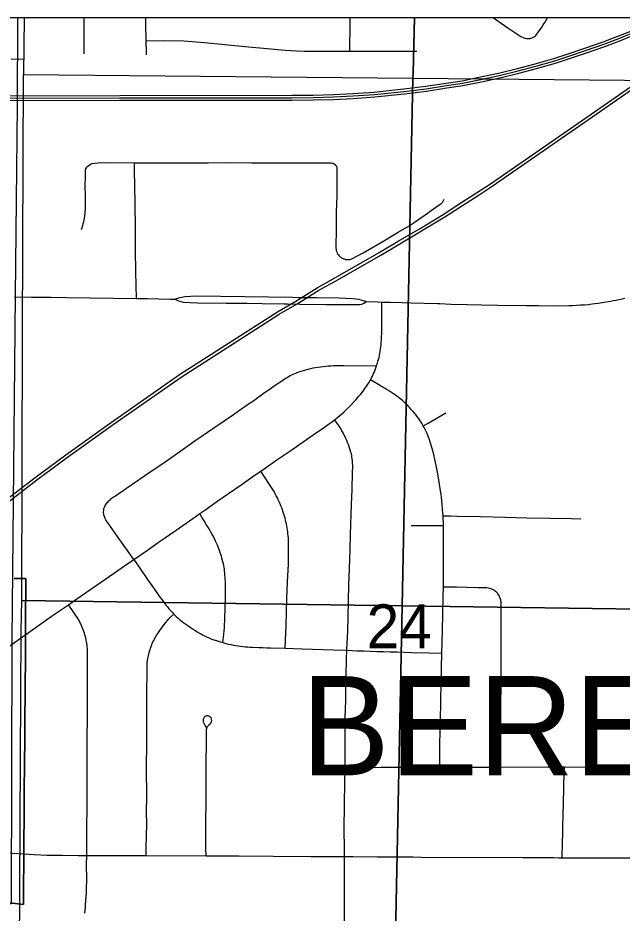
# Model space of a CAD drawing. Extents: x 0 to 34, y 0 to 23.3.
# Drawn here: x 3.766 to 4.342, y 20.045 to 20.9 of the extents above; entities that cross this region are included whole.
import ezdxf

# ---------------------------------------------------------------- set-up
doc = ezdxf.new("R2010")
doc.units = 0
for name, color, linetype in [('GM_X_City_Street', 7, 'Continuous'), ('GM_X_Corporation', 7, 'Continuous'), ('GM_X_Corporation_Text', 7, 'Continuous'), ('GM_X_County_Road', 7, 'Continuous'), ('GM_X_Rail_Line', 7, 'Continuous'), ('GM_X_Section_Text', 7, 'Continuous')]:
    doc.layers.add(name, color=color, linetype=linetype)

msp = doc.modelspace()

# ---------------------------------------------------------------- linework, layer by layer
at = {"layer": 'GM_X_City_Street'}
msp.add_line((3.8289, 20.8655), (3.82911, 20.89996), dxfattribs=at)
for points in [[(3.88846, 20.8646), (3.88838, 20.87077), (3.88828, 20.87423), (3.88825, 20.878), (3.88811, 20.8813), (3.88779, 20.89123), (3.88785, 20.89996)], [(4.08269, 20.86817), (4.08288, 20.89523), (4.08296, 20.89996)], [(4.21962, 20.89996), (4.22297, 20.89764), (4.23344, 20.89039), (4.24493, 20.8827), (4.24584, 20.88219), (4.24725, 20.88151), (4.24871, 20.88097), (4.25022, 20.88056), (4.25124, 20.88036), (4.25216, 20.88025), (4.2546, 20.88042), (4.25541, 20.88059), (4.25657, 20.88097), (4.25768, 20.88148), (4.25873, 20.88212), (4.25938, 20.88261), (4.26, 20.88315), (4.26084, 20.88404), (4.26269, 20.88655)], [(4.26269, 20.88655), (4.26422, 20.88878), (4.2657, 20.89105), (4.26713, 20.89336), (4.26849, 20.89569), (4.27115, 20.89996)], [(3.88825, 20.878), (3.90549, 20.87826), (3.92428, 20.87817), (3.94386, 20.87643), (3.96334, 20.87454), (3.98576, 20.87233), (4.00368, 20.87077), (4.02079, 20.86929), (4.03173, 20.86852), (4.03915, 20.86819), (4.04727, 20.86804), (4.08269, 20.86817), (4.10721, 20.86826), (4.13833, 20.86834), (4.14641, 20.86826)], [(3.75925, 20.86067), (3.77113, 20.86085)], [(3.82638, 20.69785), (3.82771, 20.70182), (3.82946, 20.70856), (3.83001, 20.71346), (3.83027, 20.71835), (3.83037, 20.72598), (3.8302, 20.73178), (3.83001, 20.73778), (3.83019, 20.75103), (3.83037, 20.75412), (3.83074, 20.75575), (3.83164, 20.75738), (3.8326, 20.75842), (3.83364, 20.75938), (3.83509, 20.76029), (3.83655, 20.76083), (3.83909, 20.76137), (3.84217, 20.76156), (3.85433, 20.76174), (3.87714, 20.76158), (3.94731, 20.76167), (3.96825, 20.76183), (3.98866, 20.7616), (4.03005, 20.7617), (4.06464, 20.76155), (4.06605, 20.76137), (4.0665, 20.76123), (4.06763, 20.76068), (4.06884, 20.75967), (4.06914, 20.7593), (4.06964, 20.7585), (4.06984, 20.75807), (4.07001, 20.75763), (4.07013, 20.75717), (4.07021, 20.75671), (4.07002, 20.72991), (4.0696, 20.71485), (4.0695, 20.69853), (4.06932, 20.68059), (4.06949, 20.67859), (4.06962, 20.67793), (4.06979, 20.67728), (4.07, 20.67664), (4.07054, 20.67541), (4.07086, 20.67481), (4.0716, 20.67369), (4.07247, 20.67267), (4.07295, 20.67219), (4.07346, 20.67175), (4.07399, 20.67134), (4.07454, 20.67096), (4.07513, 20.6706), (4.07575, 20.67029), (4.07638, 20.67001), (4.07704, 20.66978), (4.07769, 20.66958), (4.07837, 20.66942), (4.07906, 20.6693), (4.07974, 20.66924), (4.0825, 20.66938)], [(3.87902, 20.63196), (3.87847, 20.65755), (3.87811, 20.67897), (3.87793, 20.69803), (3.87774, 20.72435), (3.87738, 20.73796), (3.8772, 20.75557), (3.87714, 20.76158)], [(4.0825, 20.66938), (4.08385, 20.66971), (4.0845, 20.66993), (4.09516, 20.67575), (4.11342, 20.68601), (4.12873, 20.69524), (4.13909, 20.70151), (4.14394, 20.70464), (4.15435, 20.71199), (4.16469, 20.71921), (4.16966, 20.72273), (4.1702, 20.72316), (4.17069, 20.72364), (4.17133, 20.72444), (4.1717, 20.72502), (4.172, 20.72563), (4.17243, 20.72692)], [(3.87646, 20.38296), (3.87106, 20.3903), (3.86302, 20.40162), (3.85188, 20.41759), (3.85132, 20.41828), (3.8508, 20.419), (3.85031, 20.41974), (3.84969, 20.42081), (3.84905, 20.42209), (3.8487, 20.42291), (3.8484, 20.42374), (3.84812, 20.42458), (3.8479, 20.42545), (3.84771, 20.42631), (3.84761, 20.42705), (3.84776, 20.43074), (3.84791, 20.43146), (3.8481, 20.43217), (3.84833, 20.43288), (3.8486, 20.43357), (3.8489, 20.43424), (3.84969, 20.43541), (3.85076, 20.43683), (3.85145, 20.43764), (3.85217, 20.43842), (3.85291, 20.43918), (3.85369, 20.43991), (3.85449, 20.44061), (3.85532, 20.44128), (3.85617, 20.44192), (3.85704, 20.44252), (3.85794, 20.44309), (3.85886, 20.44363), (3.86931, 20.45084), (3.87975, 20.45806), (3.89018, 20.4653), (3.90298, 20.47387), (3.91818, 20.48445), (3.93375, 20.49543), (3.95384, 20.50921), (3.97141, 20.52133), (3.97506, 20.52378), (3.97868, 20.52627), (3.98228, 20.52879), (3.98585, 20.53135), (3.98898, 20.53344), (3.99208, 20.53557), (3.99516, 20.53774), (3.99822, 20.53994), (4.00125, 20.54217), (4.00519, 20.54496), (4.00916, 20.54771), (4.01317, 20.55042), (4.01722, 20.55308), (4.01856, 20.55405), (4.01993, 20.55498), (4.02132, 20.55588), (4.02273, 20.55674), (4.02417, 20.55756), (4.02563, 20.55835), (4.0271, 20.5591), (4.0286, 20.55983), (4.03011, 20.5605), (4.03164, 20.56114), (4.03386, 20.56191), (4.03611, 20.56264), (4.03836, 20.56333), (4.04062, 20.56398), (4.0429, 20.56459), (4.04518, 20.56516), (4.04748, 20.5657), (4.04979, 20.56619), (4.05221, 20.56657), (4.05462, 20.5669), (4.05705, 20.56719), (4.05949, 20.56744), (4.06192, 20.56764), (4.06437, 20.5678), (4.06681, 20.56792), (4.06925, 20.56798), (4.07696, 20.56792), (4.10804, 20.56763)], [(4.16833, 20.18452), (4.16846, 20.18941), (4.16856, 20.20741), (4.16896, 20.22776), (4.16934, 20.24818), (4.16973, 20.26457), (4.17042, 20.29351), (4.17102, 20.31474), (4.17142, 20.33117), (4.17161, 20.34775), (4.17187, 20.3563), (4.17199, 20.36467), (4.17207, 20.38019), (4.17191, 20.41525), (4.1715, 20.42449), (4.17128, 20.42752), (4.17106, 20.43033), (4.17056, 20.43594), (4.16991, 20.44201), (4.16955, 20.44516), (4.16912, 20.44831), (4.16812, 20.45472), (4.16648, 20.46453), (4.1653, 20.47104), (4.16405, 20.47703), (4.16265, 20.48299), (4.16111, 20.4889), (4.15967, 20.49394), (4.15858, 20.49723), (4.15736, 20.50048), (4.15599, 20.50367), (4.15448, 20.5068), (4.1534, 20.50885), (4.15254, 20.5104), (4.15111, 20.51287), (4.14989, 20.51484), (4.14794, 20.51773), (4.14657, 20.51961), (4.14516, 20.52145), (4.14294, 20.52413), (4.14139, 20.52586), (4.1398, 20.52755), (4.13889, 20.52844), (4.13774, 20.52971), (4.13655, 20.53096), (4.13527, 20.53216), (4.13409, 20.53335), (4.13281, 20.53449), (4.13151, 20.5356), (4.13017, 20.53669), (4.1288, 20.53773), (4.12741, 20.53874), (4.12599, 20.53971), (4.1241, 20.54104), (4.12219, 20.54234), (4.12025, 20.5436), (4.11828, 20.54483), (4.11629, 20.54601), (4.11429, 20.54715), (4.1127, 20.54812), (4.11009, 20.54953), (4.10212, 20.55422)], [(4.07703, 20.01441), (4.0775, 20.05037), (4.07761, 20.0708), (4.07757, 20.09935), (4.07737, 20.10888), (4.07726, 20.12321), (4.07753, 20.15109), (4.07787, 20.16826), (4.07794, 20.18426), (4.07822, 20.23182), (4.0786, 20.24821), (4.0787, 20.25625), (4.07906, 20.2714), (4.0795, 20.28804), (4.07973, 20.29618), (4.08006, 20.30288), (4.08048, 20.31415), (4.08091, 20.32851), (4.08166, 20.35861), (4.08229, 20.37428), (4.08298, 20.39214), (4.0833, 20.40623), (4.08429, 20.43575), (4.0847, 20.44943), (4.08514, 20.46662), (4.0853, 20.4713), (4.08514, 20.47592), (4.085, 20.47746), (4.08482, 20.47899), (4.08459, 20.48051), (4.08432, 20.48204), (4.08401, 20.48355), (4.08365, 20.48504), (4.08325, 20.48653), (4.08261, 20.48854), (4.08193, 20.49052), (4.0812, 20.49249), (4.08043, 20.49444), (4.07963, 20.49638), (4.07878, 20.4983), (4.07715, 20.50174), (4.07636, 20.50327), (4.07555, 20.50477), (4.0747, 20.50626), (4.07382, 20.50774), (4.0729, 20.50918), (4.07195, 20.51061), (4.07096, 20.51201), (4.06791, 20.51616)], [(4.15254, 20.5104), (4.15727, 20.5131), (4.17406, 20.52274)], [(4.02098, 20.29811), (4.02124, 20.30537), (4.02169, 20.31969), (4.02203, 20.33246), (4.02234, 20.34556), (4.02315, 20.36103), (4.02387, 20.3786), (4.02413, 20.39414), (4.02399, 20.40171), (4.02386, 20.40361), (4.02369, 20.4055), (4.02348, 20.40738), (4.02324, 20.40926), (4.02295, 20.41113), (4.02232, 20.41488), (4.02198, 20.41677), (4.02159, 20.41864), (4.02116, 20.4205), (4.0207, 20.42236), (4.0202, 20.42421), (4.01958, 20.42618), (4.01893, 20.42815), (4.01825, 20.43011), (4.01753, 20.43205), (4.01677, 20.43398), (4.01598, 20.4359), (4.01515, 20.4378), (4.0143, 20.43968), (4.0134, 20.44155), (4.01239, 20.4436), (4.01133, 20.44561), (4.01023, 20.44761), (4.00908, 20.44958), (4.0079, 20.45153), (4.00667, 20.45345), (4.0054, 20.45534), (3.99768, 20.46728)], [(3.96123, 20.30354), (3.96205, 20.30859), (3.96235, 20.31159), (3.96261, 20.31458), (3.96283, 20.31759), (3.963, 20.32059), (3.96313, 20.3236), (3.96321, 20.32661), (3.96385, 20.34721), (3.96394, 20.34959), (3.9638, 20.36152), (3.96365, 20.36391), (3.96321, 20.36987), (3.96302, 20.37166), (3.96278, 20.37344), (3.96251, 20.37522), (3.96219, 20.37698), (3.96183, 20.37875), (3.96144, 20.3805), (3.96053, 20.38407), (3.96003, 20.3859), (3.95948, 20.38771), (3.95889, 20.38951), (3.95827, 20.39129), (3.9576, 20.39306), (3.9569, 20.39482), (3.95616, 20.39656), (3.95439, 20.40044), (3.95336, 20.40258), (3.95229, 20.40469), (3.95117, 20.40678), (3.95002, 20.40886), (3.94882, 20.4109), (3.94758, 20.41293), (3.94554, 20.41638), (3.94345, 20.41982), (3.94135, 20.42323), (3.93933, 20.42662)], [(4.1715, 20.42449), (4.17894, 20.42439), (4.18457, 20.42432), (4.20716, 20.42384), (4.23043, 20.42313), (4.25159, 20.42258), (4.27326, 20.42219), (4.29412, 20.42181), (4.30305, 20.42165)], [(4.141, 20.41525), (4.16418, 20.41514), (4.17191, 20.41525)], [(3.87646, 20.38296), (3.88139, 20.37559), (3.89021, 20.36289), (3.89367, 20.35787), (3.89717, 20.35287), (3.90071, 20.34789), (3.90428, 20.34295), (3.90564, 20.34112), (3.90702, 20.33933), (3.90845, 20.33756), (3.9099, 20.33582), (3.91139, 20.33411), (3.91292, 20.33242), (3.91447, 20.33077), (3.91558, 20.32965), (3.91694, 20.32836), (3.91833, 20.32709), (3.91974, 20.32586), (3.92118, 20.32466), (3.92265, 20.32349), (3.92415, 20.32236), (3.92783, 20.31969), (3.93003, 20.31816), (3.93224, 20.31667), (3.93449, 20.31522), (3.93675, 20.31381), (3.93904, 20.31243), (3.94084, 20.31145), (3.94266, 20.3105), (3.94449, 20.30959), (3.94635, 20.30871), (3.94822, 20.30788), (3.95064, 20.3069), (3.95389, 20.30573), (3.95714, 20.30472), (3.96123, 20.30354), (3.96418, 20.30268), (3.96644, 20.30211), (3.96917, 20.3015), (3.97146, 20.30101), (3.97373, 20.30061), (3.97601, 20.30025), (3.9783, 20.29994), (3.98059, 20.29968), (3.98289, 20.29945), (3.98519, 20.29928), (3.9875, 20.29914), (3.9898, 20.29906), (3.99577, 20.29881), (3.99943, 20.29865), (4.00309, 20.29853), (4.00676, 20.29845), (4.02098, 20.29811), (4.03716, 20.29745), (4.06681, 20.2964), (4.07973, 20.29618), (4.08953, 20.29575), (4.09614, 20.29554), (4.1021, 20.29535), (4.10838, 20.2951), (4.11467, 20.29492), (4.12095, 20.29477), (4.12778, 20.29452), (4.13461, 20.2943), (4.14145, 20.29413), (4.15778, 20.29367), (4.17042, 20.29351)], [(4.22644, 20.18446), (4.22652, 20.20285), (4.22665, 20.21884), (4.22673, 20.24817), (4.22681, 20.25844), (4.22699, 20.2737), (4.22684, 20.29243), (4.22695, 20.34111), (4.22687, 20.34253), (4.22674, 20.34346), (4.22656, 20.34439), (4.22616, 20.34576), (4.22583, 20.34664), (4.22544, 20.3475), (4.22499, 20.34834), (4.22449, 20.34914), (4.22394, 20.34991), (4.22334, 20.35065), (4.22236, 20.35167), (4.22165, 20.35229), (4.2209, 20.35288), (4.22012, 20.35341), (4.2193, 20.35388), (4.21802, 20.35451), (4.21714, 20.35484), (4.21624, 20.35513), (4.21485, 20.35544), (4.21344, 20.35562), (4.20478, 20.35577), (4.18434, 20.35634), (4.17187, 20.3563)], [(3.82959, 20.04514), (3.82991, 20.04795), (3.83019, 20.05075), (3.83042, 20.05356), (3.83061, 20.05636), (3.8307, 20.05732), (3.83095, 20.06071), (3.83116, 20.0641), (3.83133, 20.06746), (3.83141, 20.07762), (3.8313, 20.09163), (3.83145, 20.10024), (3.83159, 20.10847), (3.83171, 20.12032), (3.83182, 20.15309), (3.83197, 20.1957), (3.83207, 20.24827), (3.83219, 20.27441), (3.83228, 20.29254), (3.8321, 20.29761), (3.83196, 20.2993), (3.83177, 20.30098), (3.83154, 20.30265), (3.83127, 20.30432), (3.83097, 20.30598), (3.83062, 20.30764), (3.83023, 20.30928), (3.8298, 20.31092), (3.82933, 20.31255), (3.82878, 20.31417), (3.82819, 20.31577), (3.82756, 20.31736), (3.82688, 20.31893), (3.82618, 20.32049), (3.82542, 20.32203), (3.82464, 20.32355), (3.82382, 20.32505), (3.82296, 20.32653), (3.82206, 20.32798), (3.82112, 20.32942), (3.81724, 20.335), (3.81404, 20.33962)], [(3.88811, 20.10012), (3.88826, 20.10777), (3.88867, 20.13018), (3.88859, 20.14174), (3.88869, 20.1561), (3.8885, 20.18358), (3.8888, 20.20853), (3.88893, 20.24825), (3.8891, 20.28241), (3.88921, 20.28384), (3.88958, 20.2867), (3.89009, 20.28954), (3.8904, 20.29094), (3.89075, 20.29234), (3.89113, 20.29372), (3.89152, 20.29524), (3.89195, 20.29675), (3.89241, 20.29824), (3.89292, 20.29973), (3.89347, 20.30119), (3.89406, 20.30264), (3.89469, 20.30408), (3.89535, 20.30549), (3.89606, 20.30689), (3.8968, 20.30827), (3.89758, 20.30962), (3.8984, 20.31096), (3.89925, 20.31227), (3.90047, 20.31409), (3.90173, 20.31587), (3.90302, 20.31763), (3.90434, 20.31937), (3.90571, 20.32108), (3.90709, 20.32276), (3.90851, 20.32441), (3.90997, 20.32605), (3.91145, 20.32764), (3.91447, 20.33077)], [(3.94539, 20.09991), (3.94526, 20.10733), (3.94555, 20.17687), (3.94568, 20.21973), (3.9459, 20.22096), (3.94608, 20.22156), (3.9463, 20.22214), (3.94655, 20.22271), (3.94685, 20.22326), (3.94719, 20.22379), (3.94756, 20.22429), (3.94797, 20.22477), (3.94841, 20.22521), (3.94951, 20.22616), (3.94979, 20.22647), (3.95004, 20.2268), (3.95025, 20.22716), (3.95043, 20.22754), (3.95057, 20.22793), (3.95067, 20.22833), (3.95075, 20.22912), (3.9506, 20.23039), (3.95046, 20.23078), (3.9503, 20.23116), (3.95009, 20.23152), (3.94985, 20.23186), (3.94957, 20.23218), (3.94928, 20.23246), (3.94895, 20.23272), (3.9486, 20.23295), (3.94823, 20.23313), (3.94784, 20.23329), (3.94744, 20.2334), (3.94703, 20.23348), (3.94585, 20.23341), (3.94462, 20.23298), (3.94365, 20.23214), (3.94339, 20.2318), (3.94315, 20.23144), (3.94294, 20.23106), (3.94278, 20.23067), (3.94265, 20.23026), (3.94252, 20.22855), (3.94269, 20.22771), (3.94283, 20.22731), (3.94301, 20.22691), (3.94332, 20.22641), (3.94458, 20.22412), (3.94585, 20.22217)], [(4.07794, 20.18426), (4.08183, 20.18419), (4.09769, 20.18427), (4.11234, 20.18438), (4.16833, 20.18452), (4.22644, 20.18446), (4.27159, 20.1847), (4.28734, 20.18476), (4.32339, 20.18466), (4.34645, 20.18474)], [(4.28533, 20.09804), (4.28552, 20.11317), (4.28569, 20.12052), (4.28585, 20.12787), (4.28635, 20.14998), (4.28715, 20.17973), (4.28734, 20.18476)], [(3.75514, 20.10286), (3.76609, 20.10198), (3.77162, 20.10161)], [(3.77162, 20.10161), (3.78141, 20.10108), (3.7937, 20.10064), (3.80803, 20.10037), (3.8232, 20.10022), (3.83145, 20.10024), (3.83875, 20.10015), (3.84961, 20.10004), (3.88811, 20.10012), (3.94539, 20.09991), (3.97678, 20.09984), (4.00978, 20.09955), (4.04528, 20.09937), (4.07757, 20.09935), (4.08585, 20.0992), (4.10872, 20.09889), (4.14307, 20.0988), (4.15046, 20.09872), (4.24748, 20.09841), (4.25735, 20.09832), (4.26721, 20.09824), (4.27708, 20.09816), (4.28163, 20.09808), (4.28533, 20.09804), (4.35547, 20.09787)]]:
    msp.add_lwpolyline(points, dxfattribs=at)
at = {"layer": 'GM_X_Corporation'}
for points in [[(8.9, 20.89996), (2.1, 20.89996), (2.1, 19.13804), (2.30002, 19.13832), (2.42526, 19.1378), (2.68828, 19.13923), (2.91312, 19.13995), (2.92864, 19.14043), (2.96897, 19.13947), (3.02578, 19.13995), (3.08235, 19.13947), (3.13963, 19.139), (3.19596, 19.13923), (3.25229, 19.139), (3.64087, 19.13995), (3.7645, 19.13876), (3.76259, 18.61079), (3.76116, 18.48429), (3.75759, 17.7551), (3.75472, 17.67325), (3.74851, 17.16605), (3.7478, 16.91973), (3.74851, 16.49941)], [(5.64204, 20.89996), (3.16778, 20.89996)], [(8.9, 20.89996), (3.76533, 20.89996), (3.76503, 20.81643), (3.76325, 20.63482), (3.76005, 20.30572), (3.7593, 20.05392), (3.65419, 20.05175), (3.63347, 20.02731), (3.42945, 19.87149), (3.36835, 19.87149), (3.27064, 19.90354), (3.23324, 19.87407), (3.23996, 19.56424), (3.48532, 19.52589), (3.62557, 19.48879), (3.76472, 19.44408), (3.76456, 19.43282), (3.76437, 19.41903), (3.7645, 19.13876), (3.76259, 18.61079)], [(3.72771, 20.05851), (3.77106, 20.05341), (3.7711, 20.05861), (3.77119, 20.06998), (3.77139, 20.09516), (3.77145, 20.10217), (3.77149, 20.1066), (3.77178, 20.14369), (3.77186, 20.15412), (3.77219, 20.19581), (3.77225, 20.20352), (3.77227, 20.20623), (3.77235, 20.21665), (3.77244, 20.22707), (3.77252, 20.23749), (3.7726, 20.24792), (3.77303, 20.30225), (3.77318, 20.32085), (3.77348, 20.36465), (3.76217, 20.36464)], [(3.76217, 20.36464), (3.77348, 20.36465), (3.77318, 20.32085), (3.77303, 20.30225), (3.7726, 20.24792), (3.77252, 20.23749), (3.77244, 20.22707), (3.77235, 20.21665), (3.77227, 20.20623), (3.77225, 20.20352), (3.77219, 20.19581), (3.77186, 20.15412), (3.77178, 20.14369), (3.77149, 20.1066), (3.77145, 20.10217), (3.77139, 20.09516), (3.77119, 20.06998), (3.7711, 20.05861), (3.77106, 20.05341), (3.72771, 20.05851)]]:
    msp.add_lwpolyline(points, dxfattribs=at)
for points in [[(4.14429, 20.89996), (3.77178, 20.89996), (3.77116, 20.84592), (4.14276, 20.84239), (4.14285, 20.84718)], [(4.51594, 20.89996), (4.14429, 20.89996), (4.14285, 20.84718), (4.14276, 20.84239), (4.51336, 20.83887), (4.51363, 20.84641)], [(3.77116, 20.84592), (4.14276, 20.84239), (4.13257, 20.33855), (3.7695, 20.34366), (3.77006, 20.59871)], [(4.14276, 20.84239), (4.51336, 20.83887), (4.49504, 20.33345), (4.13257, 20.33855)], [(4.13257, 20.33855), (4.12206, 19.8189), (3.76625, 19.82383), (3.76898, 20.31466), (3.7695, 20.34366)], [(4.49504, 20.33345), (4.47622, 19.814), (4.12206, 19.8189), (4.13257, 20.33855)]]:
    msp.add_lwpolyline(points, close=True, dxfattribs=at)
at = {"layer": 'GM_X_County_Road'}
for points in [[(3.91552, 20.63146), (3.92016, 20.633), (3.92499, 20.63392), (3.93039, 20.63427), (3.93655, 20.63448), (3.95901, 20.63414), (3.98266, 20.63384), (4.00508, 20.63353), (4.02784, 20.6332), (4.0336, 20.63312), (4.04562, 20.63293), (4.05108, 20.63284), (4.07232, 20.6326), (4.079, 20.63243), (4.08578, 20.63208), (4.09084, 20.63139), (4.09534, 20.6302), (4.09857, 20.62901)], [(3.76241, 20.63372), (3.77861, 20.63343), (3.79716, 20.63329), (3.81205, 20.63303), (3.87902, 20.63196), (3.88925, 20.63189), (3.90026, 20.63176), (3.91154, 20.63151), (3.91552, 20.63146)], [(3.77328, 20.31117), (3.77999, 20.31584), (3.79989, 20.32986), (3.81404, 20.33962), (3.82206, 20.34516), (3.84968, 20.3644), (3.86737, 20.37673), (3.87646, 20.38296), (3.8893, 20.39179), (3.90082, 20.39997), (3.90653, 20.40391), (3.91669, 20.41093), (3.93589, 20.42421), (3.93933, 20.42662), (3.94421, 20.43002), (3.95576, 20.43807), (3.96687, 20.44579), (3.9789, 20.45424), (3.99219, 20.46352), (3.99768, 20.46728), (4.00289, 20.47086), (4.01295, 20.47787), (4.02539, 20.48639), (4.04764, 20.50188), (4.05838, 20.50923), (4.06095, 20.51108), (4.06303, 20.51254), (4.06509, 20.51403), (4.06791, 20.51616), (4.07115, 20.51869), (4.07312, 20.52031), (4.07684, 20.52361), (4.07865, 20.5253), (4.08044, 20.52702), (4.08221, 20.52878), (4.08395, 20.53056), (4.0871, 20.5339), (4.08852, 20.53546), (4.09128, 20.53867), (4.09261, 20.5403), (4.09391, 20.54197), (4.09518, 20.54365), (4.09763, 20.54709), (4.09866, 20.54858), (4.09966, 20.5501), (4.10062, 20.55164), (4.10212, 20.55422), (4.10329, 20.55638), (4.1041, 20.558), (4.10488, 20.55964), (4.10561, 20.5613), (4.10631, 20.56298), (4.107, 20.56476), (4.10804, 20.56763), (4.10887, 20.57021), (4.10942, 20.57205), (4.10992, 20.5739), (4.11039, 20.57576), (4.11082, 20.57763), (4.11119, 20.57947), (4.11152, 20.58132), (4.11184, 20.5836), (4.11212, 20.58589), (4.11237, 20.58818), (4.11257, 20.59048), (4.11273, 20.59278), (4.11286, 20.59508), (4.11299, 20.59877), (4.11309, 20.60245), (4.11317, 20.62866)], [(3.91552, 20.63146), (3.91913, 20.62967), (3.92338, 20.62864), (3.92993, 20.62806), (3.93718, 20.62795), (3.96454, 20.62764), (3.9843, 20.62747), (3.99889, 20.62724), (4.02003, 20.62692)], [(4.02003, 20.62692), (4.02305, 20.62687), (4.03517, 20.62669), (4.05989, 20.62641), (4.07369, 20.62623), (4.07981, 20.62616), (4.09233, 20.62634), (4.09388, 20.62671), (4.09601, 20.62749), (4.09857, 20.62901)], [(4.09857, 20.62901), (4.10907, 20.62874), (4.11317, 20.62866), (4.12135, 20.6285), (4.13259, 20.62824), (4.14114, 20.62788), (4.15339, 20.62769), (4.16606, 20.62731), (4.16843, 20.62719), (4.17888, 20.62669), (4.19459, 20.62635), (4.2081, 20.62586), (4.22347, 20.6256), (4.2506, 20.62534), (4.26258, 20.62519), (4.28118, 20.62513), (4.29158, 20.62529), (4.29504, 20.62542), (4.29884, 20.6256), (4.30264, 20.62583), (4.30642, 20.62611), (4.31021, 20.62644), (4.31169, 20.6266), (4.31634, 20.62716), (4.3194, 20.62757), (4.3235, 20.62818), (4.33133, 20.62946), (4.33408, 20.62996), (4.33684, 20.63051), (4.33958, 20.6311), (4.34231, 20.63173), (4.34485, 20.63225)], [(3.71893, 20.2731), (3.77328, 20.31117)]]:
    msp.add_lwpolyline(points, dxfattribs=at)
at = {"layer": 'GM_X_Rail_Line'}
for points in [[(3.59503, 20.82326), (3.86303, 20.82364), (4.02707, 20.82377), (4.04766, 20.82394), (4.0671, 20.82449), (4.08567, 20.82544), (4.10612, 20.82685), (4.13445, 20.82976), (4.1553, 20.83236), (4.17483, 20.83535), (4.19, 20.83771), (4.20769, 20.84125), (4.22507, 20.84494), (4.24316, 20.8495), (4.26008, 20.85399), (4.27802, 20.85911), (4.29154, 20.86335), (4.30846, 20.86902), (4.32498, 20.87476), (4.33928, 20.88026), (4.35171, 20.88529), (4.36879, 20.89261), (4.38518, 20.89996)], [(3.59503, 20.82559), (3.86302, 20.82597), (4.02706, 20.82609), (4.04762, 20.82627), (4.067, 20.82682), (4.08552, 20.82776), (4.10592, 20.82917), (4.13419, 20.83208), (4.15498, 20.83466), (4.17447, 20.83765), (4.18959, 20.84), (4.20722, 20.84353), (4.22454, 20.84721), (4.24257, 20.85176), (4.25946, 20.85624), (4.27735, 20.86133), (4.29081, 20.86556), (4.30771, 20.87122), (4.32418, 20.87695), (4.33842, 20.88243), (4.35081, 20.88744), (4.36785, 20.89474), (4.37949, 20.89996)], [(3.59504, 20.82094), (3.86303, 20.82131), (4.02708, 20.82144), (4.0477, 20.82161), (4.06719, 20.82217), (4.08581, 20.82311), (4.10632, 20.82453), (4.13472, 20.82745), (4.15562, 20.83005), (4.17519, 20.83305), (4.19041, 20.83542), (4.20816, 20.83897), (4.2256, 20.84268), (4.24374, 20.84725), (4.2607, 20.85175), (4.27869, 20.85688), (4.29226, 20.86114), (4.30922, 20.86682), (4.32579, 20.87258), (4.34015, 20.8781), (4.35261, 20.88315), (4.36973, 20.89048), (4.39088, 20.89996)], [(3.81143, 20.48277), (3.85503, 20.51396), (3.92013, 20.55932), (4.01357, 20.61932), (4.03096, 20.62947), (4.05141, 20.64232), (4.06891, 20.65207), (4.11066, 20.67595), (4.12873, 20.68665), (4.14964, 20.69899), (4.17158, 20.71236), (4.18958, 20.72391), (4.20347, 20.73277), (4.2169, 20.74161), (4.22829, 20.74946), (4.30858, 20.80521), (4.37831, 20.85351), (4.44504, 20.89996)], [(3.81307, 20.4805), (3.85665, 20.51168), (3.9217, 20.557), (4.01504, 20.61694), (4.03242, 20.62708), (4.05285, 20.63992), (4.0703, 20.64964), (4.11207, 20.67354), (4.13016, 20.68425), (4.15109, 20.69659), (4.17307, 20.71), (4.19109, 20.72156), (4.20499, 20.73043), (4.21847, 20.73929), (4.22989, 20.74717), (4.31018, 20.80292), (4.37991, 20.85122), (4.44993, 20.89996)], [(2.1, 19.26118), (2.32352, 19.41954), (2.52544, 19.56044), (2.66795, 19.66038), (2.80768, 19.75791), (2.86073, 19.79522), (3.36782, 20.15009), (3.5603, 20.28534), (3.58948, 20.30658), (3.60576, 20.31904), (3.62099, 20.33073), (3.63402, 20.34114), (3.65216, 20.35574), (3.6693, 20.36983), (3.68264, 20.38104), (3.70968, 20.40311), (3.7495, 20.43598), (3.78218, 20.46099), (3.81017, 20.48187), (3.81143, 20.48277)], [(2.1, 19.25731), (2.32899, 19.41954), (2.52706, 19.55816), (2.66956, 19.6581), (2.80929, 19.75563), (2.86235, 19.79294), (3.36943, 20.1478), (3.56194, 20.28307), (3.59116, 20.30435), (3.60747, 20.31683), (3.62272, 20.32853), (3.63577, 20.33896), (3.65393, 20.35357), (3.6711, 20.36769), (3.68443, 20.37889), (3.71146, 20.40095), (3.75125, 20.43379), (3.78388, 20.45876), (3.81182, 20.47962), (3.81307, 20.4805)]]:
    msp.add_lwpolyline(points, dxfattribs=at)

# ---------------------------------------------------------------- texts
at = {"layer": 'GM_X_Corporation_Text'}
msp.add_text('BEREA', height=0.094697, rotation=0.00001, dxfattribs=at).set_placement((4.03608, 20.17677))
at = {"layer": 'GM_X_Section_Text'}
msp.add_text('24', height=0.041856, rotation=0.00001, dxfattribs=at).set_placement((4.09858, 20.29812))

doc.saveas('drawing.dxf')
